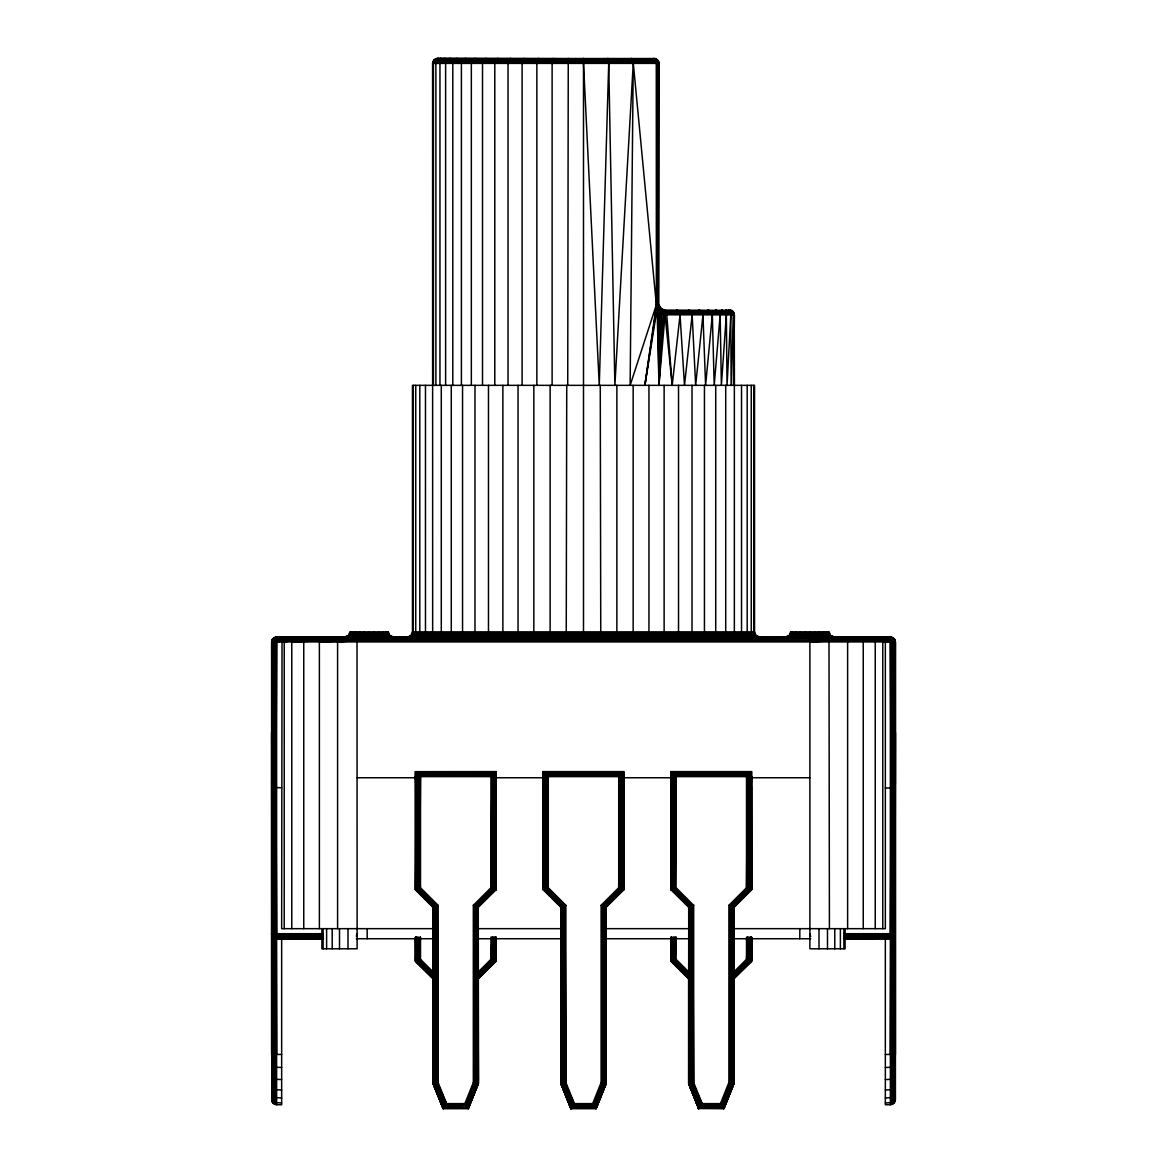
<?xml version="1.0" encoding="UTF-8"?>
<svg xmlns="http://www.w3.org/2000/svg" width="1167" height="1167" viewBox="0 0 1167 1167"><rect width="100%" height="100%" fill="white"/><g stroke="black" fill="none" stroke-linecap="round" stroke-linejoin="round"><path stroke-width="1.5" d="M281.655 937.787L281.655 1104.741L276.623 1104.741L273.063 1103.267L271.765 1101.021L271.59 732.468M272.261 1102.232L272.013 734.481L272.013 784.778L274.829 787.477L281.655 787.813M273.107 935.919L273.063 1103.267M322.136 938.676L276.623 938.735L272.261 936.211L273.063 933.702L273.151 786.412L273.063 641.923L272.261 639.399L276.623 636.89L288.118 636.89L285.113 639.02L284.223 641.923L284.223 928.669M885.345 937.787L885.345 1104.741L890.377 1104.741L893.937 1103.267L895.41 1099.708L895.41 641.923L894.739 639.399L884.426 639.02L357.117 639.399L282.035 639.997L274.114 641.923L274.114 933.702L276.623 935L322.165 935.278M420.499 887.722L415.467 889.808L415.554 771.664L495.96 771.591L495.96 889.808L478.237 907.372L478.324 1083.487L468.303 1108.65L443.139 1108.65L433.074 1083.501L433.074 907.415L415.467 889.808L415.467 771.591L420.499 776.624L420.499 887.722L438.106 905.329L438.106 1082.524L446.553 1103.617L443.139 1108.65L433.103 1083.487L433.161 907.386L415.554 889.779L415.802 771.927L495.625 771.927L495.887 889.779L495.289 786.689M433.103 1079.592L433.161 978.938L415.554 961.331L415.467 937.159M466.552 1106.083L475.669 1082.976L475.786 906.351L493.393 888.743L492.941 774.611L418.501 774.611L418.807 888.437L436.414 906.044L436.254 1082.888L444.89 1106.083L466.552 1106.083L476.588 1083.151L476.778 906.774L494.385 889.166L494.575 772.977L416.867 772.977L416.444 889.414L416.24 772.364L495.187 772.364L495.625 889.677L477.887 907.226L477.887 930.843M492.168 888.233L491.934 775.632L419.507 775.632L419.668 888.072L437.275 905.68L437.202 1082.699L445.721 1104.843L465.721 1104.843L475.669 1082.976L474.561 905.84L492.168 888.233L492.941 774.611M495.187 772.364L495.114 889.458L477.507 907.065L477.361 1083.297L467.719 1107.804L443.723 1107.804L433.599 1083.399L433.541 1076.134M495.625 889.677L495.625 771.927M495.873 938.224L495.844 961.316L478.237 978.923L478.324 1079.592L477.887 1072.298M566.783 1096.353L561.298 1083.414L561.21 907.284L543.603 889.677L543.326 771.664L543.37 889.765L543.253 776.624L544.653 780.096L543.384 777.747L495.844 777.747L495.289 779.133L495.96 776.624L495.844 889.765L495.887 771.664L490.928 776.624L490.928 887.722L473.321 905.329L473.321 1082.524L464.889 1103.617L468.303 1108.65L478.324 1083.487L478.28 907.386L473.321 905.329M561.21 907.284L560.977 1083.472L570.926 1108.65L596.074 1108.65L606.14 1083.501L606.14 907.415L601.107 905.329L618.714 887.722L619.706 775.632L547.294 775.632L546.594 888.437L564.201 906.044L564.974 1082.699L573.493 1104.843L593.507 1104.843L603.441 1082.976L603.572 906.351L621.18 888.743L621.588 773.75L545.412 773.75L544.901 889.137L562.509 906.744L562.975 1083.093L571.99 1107.075L595.01 1107.075L605.133 1083.297L605.177 907.022L608.941 903.243M564.201 906.044L564.04 1082.888L572.661 1106.083L594.339 1106.083L604.375 1083.151L604.564 906.774L622.171 889.166L622.361 772.977L544.639 772.977L544.216 889.414L561.823 907.022L562.056 1083.268L571.494 1107.804L595.506 1107.804L605.702 1083.414L596.074 1108.65L606.111 1083.487L606.052 907.386M565.061 905.68L564.974 1082.699L574.324 1103.617L570.926 1108.65L560.86 1083.501L560.948 907.386L565.893 905.329L548.286 887.722L548.286 776.624L543.253 771.591L623.747 771.591L623.747 889.808L606.023 907.372L606.023 1083.472L596.016 1108.562L592.676 1103.617L574.324 1103.617L565.893 1082.524L565.061 905.68L547.454 888.072L547.294 775.632M622.274 786.689L623.747 786.689L623.659 889.779L623.572 786.689L623.28 889.619L605.673 907.226L605.629 1083.399L595.797 1108.242L571.203 1108.242L560.977 1083.472L560.977 907.372L543.253 889.808L543.253 771.591M596.016 1108.548L606.14 1083.501L605.79 907.284L623.397 889.677L623.411 771.927L543.589 771.927L543.37 889.765M600.188 1096.353L605.629 1083.399L605.294 907.065L622.901 889.458L622.974 772.364L544.026 772.364L543.72 889.619L561.327 907.226L561.371 1083.399L571.159 1108.3L595.841 1108.3L606.023 1083.472L605.79 907.284M623.411 771.927L623.659 889.779L623.674 771.664L618.714 776.624L548.286 776.624L547.454 888.072M623.63 889.765L623.747 786.689M734.422 385.343L734.247 313.617L665.102 313.558L660.916 311.983L658.173 308.919L657.429 63.383L655.139 59.021L437.61 58.35L434.051 59.823L432.578 63.383L432.651 631.858L431.352 635.417L428.216 636.89M733.46 907.226L751.183 889.677L750.76 772.364L671.813 772.364L671.156 889.765L671.04 776.624L671.711 779.133L671.156 777.747L623.616 777.747L622.347 780.096L623.747 776.624L622.274 780.183M722.11 1106.083L731.228 1082.976L731.344 906.351L748.951 888.743L748.499 774.611L674.059 774.611L674.366 888.437L691.973 906.044L691.827 1082.888L700.448 1106.083L722.11 1106.083L732.147 1083.151L732.351 906.774L749.958 889.166L750.133 772.977L672.425 772.977L672.002 889.414L675.664 893.236M747.726 888.233L747.493 775.632L675.066 775.632L675.226 888.072L692.833 905.68L692.76 1082.699L701.279 1104.843L721.279 1104.843L731.228 1082.976L730.119 905.84L747.726 888.233L748.499 774.611M750.76 772.364L750.673 889.458L732.949 907.022L732.92 1083.297L723.277 1107.804L699.281 1107.804L689.157 1083.399L689.113 1070.679M747.493 775.632L746.501 887.722L728.894 905.329L728.894 1082.524L720.447 1103.617L723.803 1108.562L733.795 1083.472L733.795 907.372L733.897 1083.487L723.861 1108.65L733.926 1083.501L733.926 907.415L751.533 889.808L751.533 771.591L671.04 771.591L671.04 889.808L688.763 907.372L688.676 1083.487L698.756 1108.562L723.861 1108.65L733.897 1083.487L733.839 907.386L751.446 889.779L751.533 776.624L750.848 779.133L751.402 777.747L809.883 777.747M751.183 889.677L751.198 771.927L671.375 771.927L671.156 889.765M751.329 937.145L751.183 961.229L733.46 978.777L751.533 961.375L751.431 938.224M892.886 1104.07L892.959 938.02L895.41 933.702L843.872 933.702M844.835 935.278L890.377 935L892.886 933.702L892.886 641.923L884.965 639.997L809.883 639.399M882.777 928.669L882.777 641.923L881.887 639.02L878.882 636.89L890.377 636.89L894.739 639.399L893.937 641.923L893.849 786.412L893.937 933.702L894.739 936.211L845.083 936.313M894.739 1102.232L895.41 732.468M895.235 1101.021L895.41 641.923L271.59 641.923L271.765 1101.021M357.117 639.399L284.092 639.02L272.261 639.399L271.765 640.61L271.765 935L272.261 936.211L321.917 936.313M274.114 1104.07L274.42 938.21M275.324 1104.58L275.5 938.326M323.084 934.767L276.623 935L275.324 933.702L276.623 641.923L283.289 640.96L284.223 641.923L290.131 640.96L291.765 641.923L317.891 640.96L319.379 641.923L357.117 640.61L890.377 640.61L893.937 641.923L895.235 640.61L895.41 1054.443L885.345 1054.443M415.598 889.765L416.24 772.364M416.123 937.13L415.598 961.316L415.685 938.37L415.817 961.229L433.541 978.777L433.19 1079.563L433.424 978.836L415.467 961.375L415.496 937.145L415.598 961.316L420.499 959.289L420.499 937.116M478.237 907.372L478.353 1083.501L468.069 1108.3L443.372 1108.3L433.599 1083.399L434.051 907.022L416.327 889.458M416.867 772.977L417.115 889.137L434.722 906.744L434.27 1083.268L443.723 1107.804M494.385 889.166L493.801 773.75L417.626 773.75L417.917 888.802L435.524 906.409L435.189 1083.093L444.204 1107.075L467.719 1107.804L477.916 1083.414L478.018 907.284L478.251 1083.472L468.244 1108.562M492.226 937.174L492.168 959.799L478.324 973.628M478.31 975.393L493.393 960.31L493.437 937.247M495.8 786.689L495.508 889.619L495.392 835.441M565.893 905.329L565.893 1082.524L560.977 1083.472L570.926 1108.65L560.977 1083.472L561.327 907.226M561.298 1083.414L561.823 907.022L544.099 889.458L544.026 772.364M562.509 906.744L562.056 1083.268L571.99 1107.075M545.412 773.75L545.704 888.802L563.311 906.409L562.975 1083.093L572.661 1106.083M612.719 899.48L622.784 889.414L623.149 779.016M653.928 58.35L657.488 59.823L658.786 62.084L658.261 304.85C660.362 312.946 663.089 305.666 666.678 313.617L665.044 314.769L658.961 385.343L659.078 311.633L656.554 306.761L633.185 62.084L631.58 58.35M671.375 938.326L671.375 961.229L689.113 978.777L688.749 1079.563L688.72 978.938L671.113 961.331L671.04 937.159M671.813 772.364L672.002 889.414L689.609 907.022L689.157 1083.399L698.697 1108.65L688.647 1083.501L688.72 907.386L689.157 1083.399L698.989 1108.242L723.628 1108.3L733.81 1083.472L733.576 907.284L733.474 1083.414L723.584 1108.242L698.989 1108.242L688.749 1083.472L688.763 907.372L693.679 905.329L676.072 887.722L676.072 776.624L671.04 771.591L671.375 889.677L689.113 907.226L688.763 1083.472L698.697 1108.65L688.763 1083.472L688.982 907.284L689.084 1083.414L698.668 1106.068L694.175 1094.69M690.28 906.744L689.828 1083.268L699.281 1107.804L690.747 1083.093L690.28 906.744L672.673 889.137L672.425 772.977M749.958 889.166L749.374 773.75L673.199 773.75L673.49 888.802L691.097 906.409L690.747 1083.093L700.448 1106.083M747.784 937.174L747.726 959.799L733.883 973.628M733.868 975.393L748.951 960.31L749.01 937.247L749.958 960.718L733.605 977.071M750.848 786.689L751.067 889.619L750.964 840.867M746.501 937.116L746.501 959.289L751.533 961.375L751.519 937.159L751.402 961.316L733.795 978.923L733.897 1079.592M892.886 637.561L878.882 636.89L881.421 637.605L883.434 639.997L890.377 640.61L891.676 641.923L890.377 933.702L843.916 934.213M891.676 1104.58L891.894 938.21M894.185 934.577L893.937 1103.267M895.235 933.702L895.235 935L893.937 933.702L895.235 640.61M895.235 641.923L895.235 935M271.765 1054.443L271.765 640.61L273.063 641.923L271.765 935L271.59 933.702L323.128 933.702M273.457 936.197L273.063 1054.443L272.815 934.577M274.114 637.561L288.118 636.89L285.579 637.605L283.566 639.997L276.623 640.61L275.324 641.923L274.114 933.702M444.204 1107.075L434.27 1083.268L433.541 907.226L415.817 889.677L416.035 821.014M417.115 889.137L417.626 773.75M433.205 1079.563L433.541 980.586M433.526 1079.504L433.541 1075.901M493.393 888.743L493.801 773.75M478.047 977.071L494.385 960.718L494.472 937.305M495.567 938.297L495.508 961.17L495.392 946.641M543.603 889.677L543.384 777.747M561.867 1083.297L561.91 1068.739M671.375 889.677L671.608 817.396M672.673 889.137L673.199 773.75M689.113 978.777L688.763 1079.563L688.72 978.938L671.04 961.375L676.072 959.289L676.072 937.116M689.084 1079.504L689.113 1072.298M748.951 888.743L749.374 773.75M749.958 960.718L750.045 937.305M751.14 938.297L751.067 961.17L750.964 948.45M890.377 1054.443L890.757 938.326M843.916 934.767L890.377 935L891.676 933.702L892.886 641.923M271.765 935L273.063 933.702L273.939 787.039L273.063 641.923L276.623 639.399L284.092 639.02L276.623 639.399L282.035 639.997L285.638 637.022L283.012 638.495L273.063 638.364M417.917 888.802L418.501 774.611M418.807 888.437L419.507 775.632M495.96 937.159L495.96 961.375L477.887 978.777L478.251 1079.563L477.887 978.777L495.625 961.229L495.771 937.145L495.887 961.331L495.96 937.159L495.844 961.316L495.727 938.37M544.099 889.458L544.405 838.971M545.704 888.802L546.273 774.611L620.727 774.611L621.18 888.743M432.753 62.084L658.786 62.084L658.786 304.85L659.53 307.592L658.772 308.569L658.786 304.85L660.055 309.313L664.723 311.414L732.949 311.356L734.247 313.617M671.258 938.37L671.113 961.331L671.681 937.13M673.49 888.802L674.059 774.611M674.366 888.437L675.066 775.632M893.937 638.364L883.988 638.495L881.362 637.022L884.965 639.997L890.377 639.399L882.908 639.02L890.377 639.399L893.937 641.923L893.061 787.039L893.937 933.702L890.377 936.211L844.835 935.803M419.668 888.072L420.499 776.624L490.928 776.624M477.391 978.573L495.114 961.01L495.275 937.334M593.507 1104.843L602.332 1082.757L602.332 905.84L619.94 888.233L620.727 774.611M675.226 888.072L676.072 776.624L746.501 776.624L751.533 771.591L751.446 889.779L746.501 887.722L746.501 776.624M732.949 978.573L750.673 961.01L750.833 937.334M491.934 775.632L490.928 887.722L495.96 889.808M415.817 961.229L416.035 939.391M671.375 961.229L671.608 939.391M729.813 310.057L732.847 312.406L733.518 314.915L733.591 385.343L734.422 314.915L665.044 314.784L660.478 312.873L660.945 308.861L662.71 309.897L659.997 308.263L658.961 304.85L656.365 304.85L630.136 385.343L633.243 63.383L614.878 385.343L608.722 63.383L607.89 58.35M433.905 975.072L418.807 959.989L419.143 937.203L419.668 959.624L433.497 973.468M689.464 975.072L674.366 959.989L674.716 937.203M659.749 308.949C655.446 298.65 664.373 313.908 659.18 308.146L659.019 305.564L660.872 310.043L659.122 308.059L658.786 304.85L659.253 307.038M416.882 937.334L416.444 960.966L416.181 937.334M658.961 304.85L659.778 307.971L657.969 310.203L658.961 385.343L660.391 312.8L661.383 310.393L658.976 305.214L663.6 312.173L658.961 385.343L657.109 308.555C660.011 308.263 658.378 304.704 656.554 306.761L644.884 385.343L657.109 308.555L660.391 312.8L666.765 314.915L672.207 385.343L680.04 314.915L679.092 311.356L676.816 309.882M689.609 978.573L671.886 961.01L672.44 937.334L672.673 960.689L689.026 977.042M608.722 63.383L599.269 385.343L583.5 63.383M433.468 977.042L417.115 960.689L417.874 937.291L417.917 960.353L433.015 975.452M419.668 959.624L420.397 937.159M672.673 960.689L673.432 937.291M689.07 973.468L675.226 959.624L675.956 937.159M364.162 631.858L362.864 636.89M733.518 314.915L731.125 385.343L730.805 314.915L729.375 311.356L725.903 309.882M804.909 631.858L803.611 636.89M658.961 385.343L661.82 313.719L658.728 311.224L660.464 309.036L659.019 305.564L659.18 308.146M661.674 309.313L662.156 312.698L659.078 311.633L660.843 311.925M660.391 312.8L665.38 310.568L660.464 309.036L659.122 306.119L660.464 309.036L664.315 310.626L731.913 310.568L732.949 311.356M492.066 937.116L490.928 959.289L478.353 971.863M747.624 937.116L746.501 959.289L733.926 971.863M730.805 314.915L727.041 385.343L726.341 314.915L724.94 311.356L721.571 309.882M434.445 928.669L281.655 928.669L282.035 639.997M359.524 631.858L358.794 635.417L357.014 636.89L357.117 948.786L321.902 948.786L321.902 928.669M800.285 631.858L799.541 635.417L797.761 636.89M726.341 314.915L721.381 385.343L720.156 314.915L718.814 311.356L715.59 309.882M495.96 776.624L495.8 777.922M623.747 776.624L623.616 777.747M751.533 776.624L750.848 780.154M337.584 928.669L337.584 641.923L336.738 640.96L338.08 636.89L890.377 637.561L883.346 637.911L881.844 637.153L890.377 636.89L890.377 1104.741M720.156 314.915L714.204 385.343L712.322 314.915L711.068 311.356L708.033 309.882M357.117 933.702L356.343 936.386M355.556 631.858L354.505 635.417L351.996 636.89M796.302 631.858L795.267 635.417L792.743 636.89M712.322 314.915L705.597 385.343L702.957 314.915L701.79 311.356L698.975 309.882M885.345 787.813C889.137 788.6 895.425 787.871 895.41 782.78M702.957 314.915L695.663 385.343L692.148 314.915L691.083 311.356L688.53 309.882M692.148 314.915L684.489 385.343L680.04 314.915M352.492 631.858L351.223 635.417L348.145 636.89M793.254 631.858L791.97 635.417L788.892 636.89M666.765 314.915L666.678 313.617L659.53 310.232L658.261 304.85L657.852 305.973L658.859 305.696M657.969 310.203C662.141 310.553 659.443 304.675 656.554 306.761M350.581 631.858L349.152 635.417L345.724 636.89M791.328 631.858L789.913 635.417L786.47 636.89M344.892 636.89L348.452 635.417L349.925 631.858L388.334 631.858L389.807 635.417L393.367 636.89M408.727 636.715L410.988 635.417L412.462 631.858L412.462 385.343L754.538 385.343L754.538 631.858L756.012 635.417L758.273 636.715L407.429 636.89M785.654 636.89L789.198 635.417L790.672 631.858L829.095 631.858L830.568 635.417L834.113 636.89M495.96 776.959L495.289 779.396M623.747 776.959L622.274 780.402M751.533 776.959L750.848 779.396M895.41 1098.176L892.886 1102.377L885.345 1103.034M644.884 385.343L656.365 304.85L656.277 62.084L658.261 63.383M495.96 777.966L495.289 780.154M623.747 777.966L622.274 781.044M895.41 1093.654L892.886 1097.418L885.345 1098.001M317.891 640.96L318.679 638.218L320.458 636.89L346.935 637.357M660.916 311.983L659.632 310.889M662.375 310.903L664.709 310.057C662.579 311.706 658.874 305.506 659.72 308.176L660.23 308.803M495.96 779.571L495.289 781.35M623.747 779.571L622.274 782.08M751.533 779.571L750.848 781.35M895.41 1086.448L892.886 1089.54L885.345 1090.007M301.947 640.96L303.07 638.218L305.564 636.89L320.458 636.89M659.311 306.921L661.193 309.197L661.076 311.574M659.53 310.232L657.502 309.401L656.365 304.85M495.96 781.657L495.289 782.911M623.747 781.657L622.274 783.436M751.533 781.657L750.848 782.911M895.41 1077.083L892.886 1079.256L885.345 1079.592M290.131 640.96L292.975 637.197L305.564 636.89M282.195 639.647L283.566 639.997L281.655 641.923M881.844 637.153L890.377 637.051L809.883 637.051L872.493 636.89L880.808 637.868M495.362 779.016L495.844 777.747M750.921 779.016L751.402 777.747M595.01 1107.075L604.375 1083.151L603.572 906.351M689.609 907.022L689.828 1083.268L699.762 1107.075L722.796 1107.075L732.147 1083.151L731.344 906.351M728.281 1094.661L723.846 1106.068L733.401 1083.399L733.066 907.065M730.819 1088.155L732.73 1083.268M594.339 1106.083L603.441 1082.976L602.332 905.84M595.506 1107.804L605.133 1083.297L604.564 906.774M465.721 1104.843L474.561 1082.757L474.561 905.84M592.676 1103.617L601.107 1082.524L601.107 905.329M721.279 1104.843L730.119 1082.757L730.119 905.84M723.803 1108.562L733.897 1083.487M468.23 1108.548L478.353 1083.501L477.887 907.226M595.797 1108.242L606.023 1083.472L605.673 907.226M723.584 1108.242L733.795 1083.472L733.46 909.049M723.277 1107.804L733.81 1083.472L728.894 1082.524M468.332 1106.068L477.843 1083.399L477.507 907.065M595.433 1107.687L598.831 1099.591M722.796 1107.075L732.92 1083.297L732.351 906.774M338.109 637.868L338.445 637.197L276.623 637.051L285.156 637.153L276.623 638.364L282.574 639.02M623.747 784.078L622.274 784.997M895.41 1066.157L892.886 1067.28L885.345 1067.455M566.243 636.89L566.739 385.343M657.502 309.401L659.515 307.154M568.256 58.35L567.731 385.343M665.949 311.356L662.156 312.698M658.947 307.694L659.399 307.096L662.345 310.218L731.913 310.568M882.777 641.923L885.169 640.61L890.377 640.61L885.315 641.325L883.434 639.997L884.805 639.647L885.345 641.923L885.345 928.669L732.555 928.669M477.391 907.022L481.169 903.243M492.489 891.924L494.998 889.414L494.575 772.977M885.053 637.795L890.377 637.561L882.544 637.43L884.426 639.02L890.377 638.364L809.883 637.561L828.92 636.89M663.381 310.043L664.709 310.057C659.092 309.372 665.598 309.415 663.498 311.253L663.25 314.317L665.044 314.769L672.207 385.343M305.2 637.868L306.09 637.197M660.464 309.036L659.107 309.095L657.429 304.85L658.859 309.372L665 312.406L733.751 312.406M664.198 311.37L665.38 310.568L663.629 310.262L664.198 311.37L663.089 310.451L665.38 310.568M549.146 636.89L550.124 631.858L550.124 385.343M285.579 637.605L276.623 637.561L284.777 638.218L282.764 638.772L276.623 638.364L828.993 638.218L829.416 928.669M553.173 58.35L552.122 63.383L552.122 385.343M293.53 637.868L294.624 637.197M286.192 637.868L294.507 636.89M285.186 637.868L286.426 637.197M283.698 637.868L288.118 636.89M281.947 637.795L276.623 637.561L285.025 637.197M666.401 312.406L661.82 313.704L663.25 314.317L663.425 311.239L660.916 309.167M663.352 314.346L665.102 313.558L664.315 310.626M532.385 636.89L533.844 631.858L533.844 385.343M538.41 58.35L536.864 63.383L536.864 385.343M433.074 907.415L438.106 905.329M543.253 889.808L548.286 887.722M671.04 889.808L676.072 887.722M844.864 938.676L892.886 938.049L844.835 937.918M658.844 305.681L659.953 308.482M273.063 641.923L276.623 640.61L283.289 640.96L276.623 640.61L281.685 641.325M890.377 935L893.937 933.702M281.83 640.61L283.566 639.997M516.12 636.89L517.477 635.417L518.046 631.858L518.046 385.343M524.158 58.35L522.714 59.823L522.116 63.383L522.116 385.343M500.497 636.89L502.175 635.417L502.875 631.858L502.875 385.343M510.548 58.35L508.783 59.823L508.039 63.383L508.039 385.343M485.676 636.89L487.66 635.417L488.477 631.858L488.477 385.343M660.041 310.203L662.258 310.189M497.74 58.35L495.654 59.823L494.793 63.383L494.793 385.343M471.804 636.89L474.05 635.417L474.984 631.858L474.984 385.343M485.88 58.35L483.503 59.823L482.511 63.383L482.511 385.343M438.617 1094.69L443.139 1106.068L433.19 1083.472L443.197 1108.562L433.074 1083.501L443.212 1108.548M458.996 636.89L461.505 635.417L462.555 631.858L462.555 385.343M475.086 58.35L472.431 59.823L471.337 63.383L471.337 385.343M447.399 636.89L450.141 635.417L451.279 631.858L451.279 385.343M465.473 58.35L462.599 59.823L461.403 63.383L461.403 385.343M283.012 638.495L284.777 638.218M437.1 636.89L440.061 635.417L441.286 631.858L441.286 385.343M457.158 58.35L454.08 59.823L452.796 63.383L452.796 385.343M450.229 58.35L446.976 59.823L445.619 63.383L445.619 385.343M420.82 636.89L424.117 635.417L425.474 631.858L425.474 385.343M444.744 58.35L441.359 59.823L439.959 63.383L439.959 385.343M415 636.89L418.413 635.417L419.814 631.858L419.814 385.343M440.79 58.35L437.319 59.823L435.875 63.383L435.875 385.343M410.813 636.89L414.3 635.417L415.744 631.858L415.744 385.343M438.413 58.35L434.868 59.823L433.409 63.383L433.409 385.343M408.275 636.89L411.805 635.417L413.278 631.858L413.278 385.343M885.345 641.923L883.711 640.96L890.377 640.61M337.584 641.923L357.117 640.61L336.825 639.997M809.883 641.923L829.387 640.96M660.011 308.088L661.193 309.372L659.836 310.568L662.258 312.245M337.161 638.218L357.117 637.561L284.106 637.605M336.971 639.02L357.117 638.364M809.883 640.61L829.314 639.997M321.917 936.751L273.063 937.261M322.165 935.803L276.623 936.211L273.063 933.702L272.261 641.923M844.835 937.582L893.937 937.261M274.114 1054.443L274.041 938.02L322.165 937.918M323.463 938.414L276.623 938.56L322.136 938.604M843.537 938.21L890.377 938.049M436.312 58.525L655.227 58.525M435.087 59.021L656.452 59.021M434.051 59.823L657.488 59.823M433.249 60.859L658.29 60.859M432.578 63.383L658.961 63.383L658.786 62.084M412.462 631.858L754.538 631.858M349.75 633.156L388.509 633.156M412.287 633.156L754.713 633.156M790.511 633.156L829.256 633.156M349.254 634.367L389.005 634.367M411.776 634.367L755.224 634.367M790.001 634.367L829.766 634.367M348.452 635.417L389.807 635.417M410.988 635.417L756.012 635.417M789.198 635.417L830.568 635.417M347.416 636.205L390.857 636.205M409.938 636.205L757.062 636.205M788.163 636.205L831.604 636.205M346.191 636.715L392.068 636.715M786.952 636.715L832.815 636.715M275.324 637.051L891.676 637.051M878.882 636.89L890.377 638.364L884.236 638.772L884.703 639.458M336.738 640.96L276.623 640.61M357.117 777.747L415.598 777.747L416.152 779.133L415.467 776.624L416.152 780.154M416.152 786.689L415.817 889.677M543.253 786.689L544.726 786.689M477.128 928.669L562.596 928.669M604.404 928.669L689.872 928.669M323.361 937.203L276.623 937.261L322.165 937.582M275.324 938.56L323.332 938.735M356.314 938.735L434.445 938.735M478.062 938.735L562.669 938.735M604.331 938.735L688.938 938.735M732.555 938.735L810.686 938.735M843.668 938.735L891.676 938.56M844.864 938.604L890.377 938.56L843.537 938.414M281.655 1054.443L271.59 1054.443L271.765 640.61M281.655 1067.455L274.114 1067.28L271.59 1066.157M281.655 1079.592L274.114 1079.256L271.59 1077.083M281.655 1090.007L274.114 1089.54L271.59 1086.448M281.655 1098.001L274.114 1097.418L271.59 1093.654M281.655 1103.034L274.114 1102.377L271.59 1098.176M464.889 1103.617L446.553 1103.617L437.202 1082.699L436.414 906.044M720.447 1103.617L702.111 1103.617L698.931 1108.3L688.763 1083.472L693.679 1082.524L693.679 905.329M443.372 1108.3L433.205 1083.472L433.541 907.226L433.205 1083.472L443.416 1108.242L468.011 1108.242L478.237 1083.472L473.321 1082.524M843.639 937.203L890.377 937.261L845.083 936.751M276.623 938.049L323.463 938.21M323.084 934.213L276.623 933.702L275.324 641.923M285.156 637.153L276.623 636.89L276.623 1104.741M809.883 638.364L829.183 639.02M659.107 309.095L662.798 309.926L663.425 311.239L662.345 311.749L661.383 310.393M885.315 641.325L890.377 641.923L891.676 933.702M660.259 308.569L662.141 309.882M728.514 309.882L730.688 310.057M759.571 636.89L755.195 635.417L753.722 631.858L753.722 385.343M756.187 636.89L752.7 635.417L751.256 631.858L751.256 385.343M833.296 636.89L829.854 635.417L828.439 631.858M392.55 636.89L389.107 635.417L387.677 631.858M752 636.89L748.587 635.417L747.186 631.858L747.186 385.343M746.18 636.89L742.883 635.417L741.526 631.858L741.526 385.343M738.784 636.89L735.648 635.417L734.349 631.858L734.349 385.343M830.875 636.89L827.797 635.417L826.513 631.858M390.128 636.89L387.036 635.417L385.766 631.858M729.9 636.89L726.939 635.417L725.714 631.858L725.714 385.343M664.709 310.057L662.71 309.897M719.601 636.89L716.859 635.417L715.721 631.858L715.721 385.343M827.024 636.89L824.5 635.417L823.464 631.858M708.004 636.89L705.495 635.417L704.445 631.858L704.445 385.343M386.262 636.89L383.753 635.417L382.718 631.858M282.764 638.772L284.092 639.02M658.713 308.467L659.486 308.613M733.576 978.836L733.81 1079.563L733.46 1075.901M601.107 1082.524L606.023 1083.472M872.493 636.89L875.148 637.868M695.196 636.89L692.95 635.417L692.016 631.858L692.016 385.343M681.324 636.89L679.34 635.417L678.523 631.858L678.523 385.343M861.436 636.89L863.624 637.868M822.006 636.89L820.226 635.417L819.482 631.858M381.244 636.89L379.465 635.417L378.735 631.858M666.503 636.89L664.825 635.417L664.125 631.858L664.125 385.343M544.726 784.997L543.253 784.078M846.542 636.89L848.103 637.868M650.88 636.89L649.523 635.417L648.954 631.858L648.954 385.343M883.434 639.997L885.286 641.106M273.063 933.702L276.623 935M728.894 905.329L733.926 907.415M623.747 889.808L618.714 887.722L618.714 776.624M495.96 961.375L490.928 959.289L490.928 937.116M634.615 636.89L633.156 631.858L633.156 385.343M882.033 637.197L883.346 637.911M816.156 636.89L814.858 631.858M375.409 636.89L374.096 631.858M660.624 308.599L659.574 307.446L660.858 308.949M880.574 637.197L881.814 637.868M872.376 637.197L874.448 639.02L875.235 641.923L875.235 928.669M658.1 307.038L659.122 308.059M661.281 309.415L660.478 308.788M544.726 783.436L543.253 781.657M617.854 636.89L616.876 631.858L616.876 385.343M860.91 637.197L863.244 641.923L863.244 928.669M661.12 309.153L662.229 309.911M660.843 308.788L662.083 309.678M544.726 782.08L543.253 779.571M845.973 637.197L847.621 641.923L847.621 928.669M685.715 903.302L689.493 907.065M676.072 959.289L688.647 971.863M688.574 975.452L673.49 960.353L673.549 937.247L674.366 959.989M420.499 959.289L433.074 971.863M416.327 961.01L434.051 978.573M544.726 781.044L543.253 777.966M671.711 782.911L671.04 781.657M416.152 782.911L415.467 781.657M544.726 780.402L543.253 776.959M544.726 780.183L543.851 779.016M600.757 636.89L600.261 385.343M671.711 781.35L671.04 779.571M416.152 781.35L415.467 779.571M828.555 637.197L828.993 638.218M810.657 936.386L809.883 933.702M657.809 308.176L658.173 308.919M671.711 780.154L671.04 777.966M691.695 1088.023L689.639 1083.297L692.877 1091.437M436.122 1088.023L434.08 1083.297L437.319 1091.437M701.279 1104.843L691.827 1082.888L691.097 906.409M573.493 1104.843L564.04 1082.888L563.311 906.409M445.721 1104.843L436.254 1082.888L435.524 906.409M671.711 779.396L671.04 776.959M416.152 779.396L415.467 776.959M568.154 1099.591L571.567 1107.687M444.89 1106.083L435.189 1083.093L434.722 906.744M561.371 1083.399L571.494 1107.804M560.977 1083.472L571.159 1108.3M568.344 1099.562L570.284 1104.434M671.156 777.747L671.638 779.016M415.598 777.747L416.079 779.016M272.013 784.778L271.59 782.78M657.532 306.046L657.794 307.169M671.2 777.922L671.04 776.624M543.428 777.922L543.253 776.624M415.642 777.922L415.467 776.624M658.596 309.634L658.392 307.811M747.959 937.247L748.951 960.31M492.386 937.247L493.393 960.31M493.568 937.305L494.385 960.718M418.092 937.203L418.807 959.989M750.133 937.334L750.673 961.01M494.575 937.334L495.114 961.01M674.832 937.159L675.226 959.624M750.892 937.145L751.183 961.229M495.333 937.145L495.625 961.229M671.754 937.334L672.002 960.966M671.492 961.17L671.054 937.145M415.685 937.13L415.933 961.17M416.969 937.291L417.115 960.689M893.937 641.923L894.506 785.654M892.886 933.702L891.676 641.923M751.285 938.37L751.402 961.316L751.533 937.159M750.133 772.977L750.673 889.458M692.833 905.68L693.679 1082.524L702.111 1103.617L692.76 1082.699L691.973 906.044M622.974 772.364L623.397 889.677M622.361 772.977L622.901 889.458M622.595 851.56L622.784 889.414M621.588 773.75L622.171 889.166M475.786 906.351L476.588 1083.151L467.238 1107.075L477.361 1083.297L476.778 906.774M437.275 905.68L438.106 1082.524L433.205 1083.472L433.424 907.284L433.526 1083.414M274.114 641.923L275.324 933.702M893.543 936.197L893.937 1054.443L893.893 935.919M892.58 938.21L892.886 1054.443M751.198 771.927L751.446 889.779L751.358 786.689M751.373 937.159L751.446 961.331M733.46 980.586L733.795 1079.563M623.076 786.689L623.28 889.619M619.706 775.632L619.94 888.233M546.273 774.611L546.594 888.437M544.639 772.977L544.901 889.137M276.243 938.326L276.623 1054.443M275.106 938.21L275.324 1054.443M894.739 641.923L895.235 1054.443M894.739 1054.443L894.987 734.481L894.987 784.778M891.5 938.326L891.676 1054.443M671.113 771.664L671.492 889.619M543.589 771.927L543.72 889.619M415.554 771.664L415.933 889.619M272.013 734.481L272.261 1054.443M895.308 733.46L895.308 783.772M845.098 928.669L845.098 948.786L809.883 948.786L809.883 631.858M843.901 928.669L843.901 948.786M840.386 928.669L840.386 948.786M834.784 928.669L834.784 948.786M827.491 928.669L827.491 948.786M819.001 928.669L819.001 948.786M799.818 928.669L799.818 938.735M583.5 58.35L583.5 636.89M369.137 631.858L369.137 636.89M367.182 928.669L367.182 938.735M347.999 928.669L347.999 948.786M339.509 928.669L339.509 948.786M332.216 928.669L332.216 948.786M326.614 928.669L326.614 948.786M323.099 928.669L323.099 948.786M319.379 641.923L319.379 928.669M303.756 641.923L303.756 928.669M291.765 641.923L291.765 928.669M477.843 1083.399L468.011 1108.242L477.916 1083.414M663.994 309.882L662.214 309.561L663.994 309.882M698.77 1108.548L688.676 1083.487L698.77 1108.548M570.984 1108.548L560.889 1083.487L570.984 1108.548"/></g></svg>
